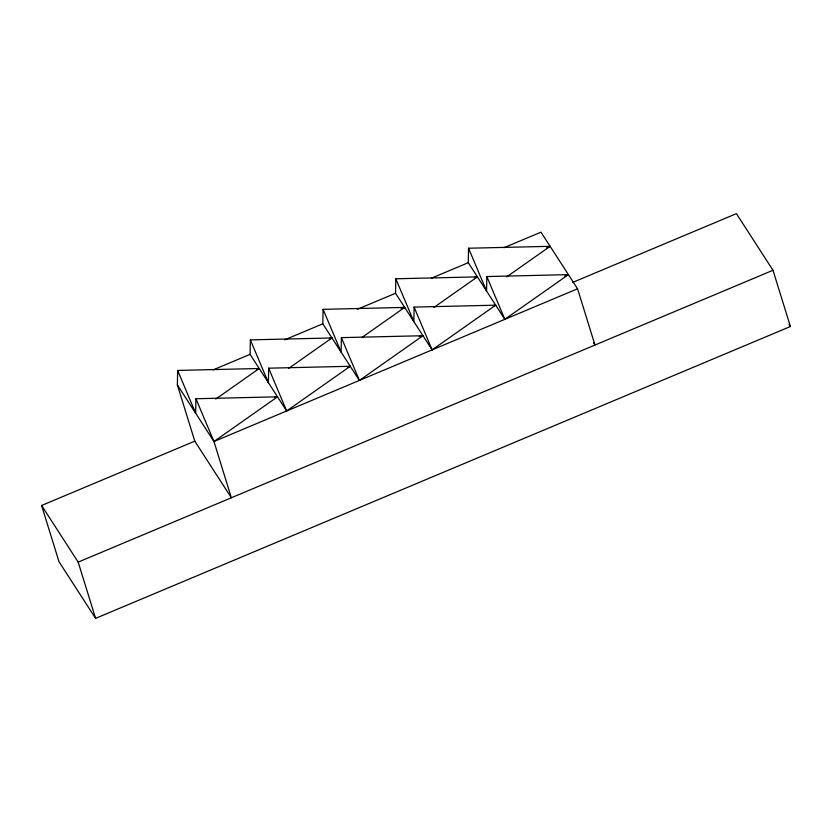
<?xml version="1.0" encoding="UTF-8"?>
<svg xmlns="http://www.w3.org/2000/svg" width="832" height="832" viewBox="0 0 832 832"><rect width="100%" height="100%" fill="white"/><g stroke="black" fill="none" stroke-linecap="round" stroke-linejoin="round"><path stroke-width="1.25" d="M177.372 384.894L213.949 441.522L277.524 396.822L195.936 398.746L213.949 441.522L231.358 497.775L194.782 441.147L177.372 384.894L177.653 370.427L259.241 368.503L215.79 399.058M195.936 398.746L195.655 413.213L177.653 370.427M250.38 339.882L268.382 382.668L268.663 368.191L350.251 366.278L286.666 410.977L250.089 354.349L250.38 339.882L331.958 337.958L288.517 368.503M323.097 309.338L341.11 352.113L341.39 337.646L422.968 335.722L359.393 380.432L322.816 323.804L323.097 309.338L404.685 307.414L362.294 337.22M395.824 278.782L413.826 321.568L414.107 307.102L495.695 305.178L432.12 349.887L395.543 293.259L395.824 278.782L477.412 276.869L433.961 307.414M468.551 248.238L486.554 291.023L486.834 276.557L568.422 274.633L504.837 319.332L468.27 262.704L468.551 248.238L550.129 246.314L506.688 276.869M213.138 369.876L250.089 354.349M284.669 339.83L322.816 323.804M357.386 309.275L395.543 293.259M431.309 278.231L468.27 262.704M504.036 247.686L540.987 232.159L577.564 288.787L594.974 345.041L593.57 342.857M256.849 369.512L259.241 368.503L256.714 369.013M329.576 338.957L331.958 337.958L329.441 338.468M402.303 308.412L404.685 307.414L400.91 308.173M475.02 277.867L477.412 276.869L474.895 277.368M546.562 247.822L550.129 246.314L547.612 246.823M275.142 397.821L277.524 396.822L275.007 397.322M347.859 367.276L350.251 366.278L347.734 366.777M420.586 336.731L422.968 335.722L419.193 336.482M493.314 306.176L495.695 305.178L493.178 305.687M564.845 276.13L568.422 274.633L565.906 275.132M572.738 282.391L736.414 213.637L772.99 270.265L790.4 326.518L95.586 618.363L59.01 561.735L41.6 505.482L194.782 441.147M213.949 441.522L577.564 288.787M41.6 505.482L78.177 562.11L772.99 270.265M788.996 324.334L790.4 326.518M486.834 276.557L504.837 319.332M414.107 307.102L432.12 349.887M341.39 337.646L359.393 380.432M268.663 368.191L286.666 410.977M78.177 562.11L95.586 618.363"/></g></svg>
